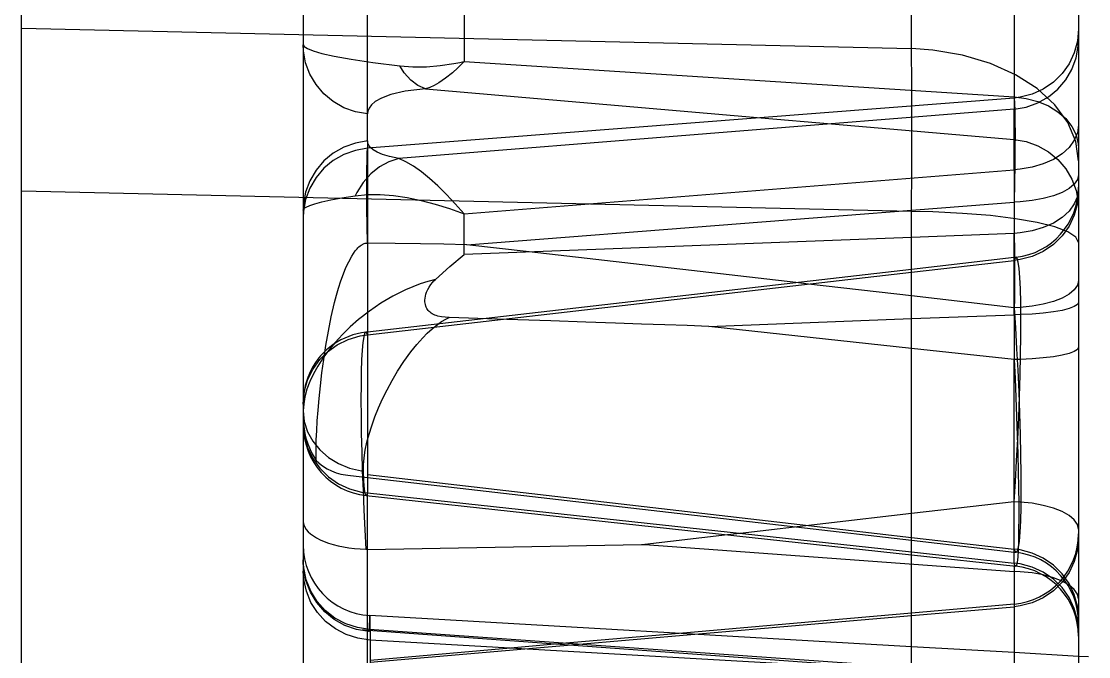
# Model space of a CAD drawing. Header units: millimetres. Extents: x 632 to 3922, y 1402 to 2001.
# Drawn here: x 3703.284 to 3706.325, y 1838.842 to 1840.651 of the extents above; entities that cross this region are included whole.
import ezdxf
from ezdxf.lldxf.tags import DXFTag

# ---------------------------------------------------------------- set-up
doc = ezdxf.new("R2010")
doc.units = ezdxf.units.MM
doc.layers.add('7', color=7, linetype='Continuous')
doc.layers.add('H1', color=2, linetype='HIDDEN')
tags = doc.linetypes.add('HIDDEN', pattern=[0.375, 0.25, -0.125]).pattern_tags.tags
tags[6:7] = [DXFTag(74, 4), DXFTag(75, 0), DXFTag(340, '0'), DXFTag(46, 1.0), DXFTag(50, 0.0), DXFTag(44, 0.0), DXFTag(45, 0.0)]
tags[4:5] = [DXFTag(74, 4), DXFTag(75, 0), DXFTag(340, '0'), DXFTag(46, 1.0), DXFTag(50, 0.0), DXFTag(44, 0.0), DXFTag(45, 0.0)]

msp = doc.modelspace()

# ---------------------------------------------------------------- linework, layer by layer
at = {"layer": '7'}
msp.add_line((3703.2843, 1834.4764), (3703.2843, 1846.819), dxfattribs=at)
at = {"layer": 'H1'}
for p, q in [((3705.8206, 1840.5739), (3705.8206, 1845.3481)), ((3706.2963, 1845.0281), (3706.2963, 1840.2538)), ((3704.0875, 1841.8847), (3704.0875, 1840.1142)), ((3704.2708, 1840.311), (3704.2708, 1841.8456)), ((3706.113, 1841.6075), (3706.113, 1840.4015)), ((3704.5457, 1840.9184), (3704.5457, 1840.5372)), ((3703.2843, 1840.6318), (3705.8206, 1840.5739)), ((3704.5457, 1840.5372), (3706.113, 1840.4367)), ((3704.4357, 1840.4593), (3705.392, 1840.377)), ((3706.113, 1840.4329), (3704.2708, 1840.29)), ((3706.113, 1840.4015), (3704.3597, 1840.2606)), ((3706.113, 1840.2288), (3706.113, 1840.4015)), ((3705.392, 1840.377), (3705.5926, 1840.3597)), ((3705.5926, 1840.3597), (3706.113, 1840.3149)), ((3704.2708, 1840.311), (3704.2708, 1839.3087)), ((3704.5457, 1840.1029), (3706.113, 1840.2288)), ((3706.113, 1840.2288), (3706.113, 1840.0475)), ((3705.8206, 1840.1098), (3703.2843, 1840.1677)), ((3704.0875, 1840.1142), (3704.0875, 1839.5419)), ((3704.5531, 1840.0153), (3706.113, 1840.1364)), ((3705.8206, 1837.8362), (3705.8206, 1840.1098)), ((3704.5457, 1839.9878), (3704.5457, 1840.1029)), ((3705.8206, 1840.0363), (3704.5457, 1839.9878)), ((3706.113, 1840.0475), (3705.8206, 1840.0363)), ((3706.113, 1839.816), (3706.113, 1840.0475)), ((3706.2963, 1840.0218), (3706.2963, 1837.7482)), ((3704.7309, 1839.9948), (3704.5531, 1840.0153)), ((3705.491, 1839.9073), (3704.7309, 1839.9948)), ((3706.113, 1839.9789), (3705.8206, 1839.9452)), ((3705.8206, 1839.9369), (3706.113, 1839.9706)), ((3706.1185, 1839.9795), (3706.113, 1839.9789)), ((3705.8206, 1839.9452), (3704.2708, 1839.7667)), ((3704.2708, 1839.7584), (3705.8206, 1839.9369)), ((3705.5271, 1839.9031), (3705.491, 1839.9073)), ((3705.8206, 1839.8693), (3705.5271, 1839.9031)), ((3706.113, 1839.8356), (3705.8206, 1839.8693)), ((3705.243, 1839.7828), (3705.8206, 1839.8048)), ((3705.8206, 1839.8048), (3706.113, 1839.816)), ((3706.113, 1839.816), (3706.113, 1839.6883)), ((3705.8206, 1839.7201), (3705.243, 1839.7828)), ((3704.2708, 1839.7667), (3704.2653, 1839.7661)), ((3706.113, 1839.6883), (3705.8206, 1839.7201)), ((3706.113, 1839.1085), (3706.113, 1839.6883)), ((3704.0875, 1839.5015), (3704.0875, 1837.8083)), ((3704.2148, 1839.3586), (3704.2708, 1839.3521)), ((3704.2708, 1839.3605), (3705.5271, 1839.2157)), ((3704.2708, 1839.3521), (3705.491, 1839.2116)), ((3704.2666, 1839.301), (3705.8206, 1839.1321)), ((3704.2708, 1839.3087), (3705.8206, 1839.1403)), ((3704.2708, 1839.3005), (3704.2708, 1839.3087)), ((3704.2708, 1838.0051), (3704.2708, 1839.3005)), ((3706.113, 1839.2832), (3705.8206, 1839.2495)), ((3705.8206, 1839.2495), (3705.3327, 1839.1933)), ((3705.491, 1839.2116), (3705.8206, 1839.1736)), ((3705.5271, 1839.2157), (3705.8206, 1839.1819)), ((3705.2959, 1839.1891), (3705.0611, 1839.162)), ((3705.3327, 1839.1933), (3705.2959, 1839.1891)), ((3705.8206, 1839.1819), (3706.113, 1839.1482)), ((3705.8206, 1839.1736), (3706.113, 1839.1399)), ((3705.8206, 1839.1403), (3706.113, 1839.1085)), ((3706.113, 1839.1399), (3706.1185, 1839.1393)), ((3705.8206, 1839.1321), (3706.1172, 1839.0998)), ((3706.113, 1839.1085), (3706.113, 1839.1003)), ((3706.113, 1839.1003), (3706.113, 1838.1636)), ((3706.113, 1838.992), (3705.8206, 1838.9664)), ((3705.8206, 1838.959), (3706.113, 1838.9841)), ((3705.8206, 1838.8703), (3704.2768, 1838.9592)), ((3705.8206, 1838.9664), (3705.158, 1838.9085)), ((3705.2035, 1838.9059), (3705.8206, 1838.959)), ((3705.158, 1838.9085), (3704.8139, 1838.8784)), ((3704.8519, 1838.8756), (3705.2035, 1838.9059)), ((3704.2778, 1838.8895), (3704.2778, 1838.0516)), ((3705.8206, 1838.8007), (3704.2778, 1838.8895)), ((3704.6781, 1838.8665), (3704.2778, 1838.8315)), ((3704.2778, 1838.8262), (3704.7189, 1838.8642)), ((3704.8139, 1838.8784), (3704.6781, 1838.8665)), ((3704.7189, 1838.8642), (3704.8519, 1838.8756)), ((3706.113, 1838.8535), (3705.8206, 1838.8703)), ((3706.2963, 1838.843), (3706.113, 1838.8535)), ((3706.3251, 1838.8413), (3706.2963, 1838.843))]:
    msp.add_line(p, q, dxfattribs=at)
for points in [[(3706.2963, 1840.6297, 0), (3706.2932, 1840.5954, 0), (3706.2842, 1840.5621, 0), (3706.2694, 1840.5309, 0), (3706.2493, 1840.5027, 0), (3706.2246, 1840.4784, 0), (3706.1959, 1840.4586, 0), (3706.1642, 1840.4441, 0), (3706.1304, 1840.4352, 0), (3706.113, 1840.4329, 0)], [(3706.113, 1840.4015, 0), (3706.1475, 1840.4075, 0), (3706.1804, 1840.4193, 0), (3706.2107, 1840.4365, 0), (3706.2375, 1840.4586, 0), (3706.26, 1840.485, 0), (3706.2775, 1840.5148, 0), (3706.2894, 1840.5472, 0), (3706.2955, 1840.5811, 0), (3706.2963, 1840.5983, 0)], [(3704.2708, 1840.3878, 0), (3704.2363, 1840.3938, 0), (3704.2034, 1840.4056, 0), (3704.1731, 1840.4228, 0), (3704.1463, 1840.4449, 0), (3704.1238, 1840.4713, 0), (3704.1063, 1840.5011, 0), (3704.0943, 1840.5335, 0), (3704.0883, 1840.5674, 0), (3704.0875, 1840.5846, 0)], [(3704.0875, 1840.5846, 0), (3704.0904, 1840.5794, 0), (3704.0995, 1840.5737, 0), (3704.1158, 1840.5673, 0), (3704.1406, 1840.5602, 0), (3704.1759, 1840.5523, 0), (3704.2237, 1840.5436, 0), (3704.2857, 1840.5343, 0), (3704.3624, 1840.5248, 0)], [(3706.2963, 1840.2538, 0), (3706.2887, 1840.3095, 0), (3706.266, 1840.3635, 0), (3706.229, 1840.4141, 0), (3706.1788, 1840.4599, 0), (3706.117, 1840.4994, 0), (3706.0453, 1840.5314, 0), (3705.966, 1840.555, 0), (3705.8815, 1840.5695, 0), (3705.8206, 1840.5739, 0)], [(3705.8206, 1840.1098, 0), (3705.8212, 1840.2353, 0), (3705.8215, 1840.3558, 0), (3705.8212, 1840.4693, 0), (3705.8206, 1840.5739, 0)], [(3704.3624, 1840.5248, 0), (3704.3999, 1840.5221, 0), (3704.4385, 1840.5224, 0), (3704.4777, 1840.5256, 0), (3704.5168, 1840.5314, 0), (3704.5332, 1840.5345, 0), (3704.5416, 1840.5363, 0), (3704.5457, 1840.5372, 0)], [(3704.5457, 1840.5372, 0), (3704.5438, 1840.5351, 0), (3704.5281, 1840.5193, 0), (3704.5126, 1840.5051, 0), (3704.493, 1840.4892, 0), (3704.4738, 1840.4762, 0), (3704.4608, 1840.469, 0), (3704.4481, 1840.4633, 0), (3704.4357, 1840.4593, 0)], [(3704.4357, 1840.4593, 0), (3704.4143, 1840.469, 0), (3704.3939, 1840.4844, 0), (3704.3754, 1840.5051, 0), (3704.3624, 1840.5248, 0)], [(3704.4357, 1840.4593, 0), (3704.3777, 1840.4528, 0), (3704.337, 1840.4434, 0), (3704.31, 1840.4331, 0), (3704.2927, 1840.423, 0), (3704.2818, 1840.4135, 0), (3704.2752, 1840.4045, 0), (3704.2718, 1840.396, 0), (3704.2708, 1840.3878, 0)], [(3706.113, 1840.4367, 0), (3706.1475, 1840.4322, 0), (3706.1804, 1840.4235, 0), (3706.2107, 1840.4106, 0), (3706.2375, 1840.3941, 0), (3706.26, 1840.3745, 0), (3706.2775, 1840.3522, 0), (3706.2894, 1840.3281, 0), (3706.2955, 1840.3029, 0), (3706.2963, 1840.29, 0)], [(3706.113, 1840.4329, 0), (3706.114, 1840.4182, 0), (3706.1147, 1840.3962, 0), (3706.1152, 1840.3672, 0), (3706.1153, 1840.3316, 0), (3706.1152, 1840.29, 0), (3706.1147, 1840.2431, 0), (3706.114, 1840.1916, 0), (3706.113, 1840.1364, 0)], [(3706.113, 1840.4015, 0), (3706.1138, 1840.3785, 0), (3706.1141, 1840.3413, 0), (3706.1138, 1840.2908, 0), (3706.113, 1840.2288, 0)], [(3706.2963, 1840.3565, 0), (3706.2932, 1840.3343, 0), (3706.2842, 1840.3127, 0), (3706.2694, 1840.2924, 0), (3706.2493, 1840.2741, 0), (3706.2246, 1840.2583, 0), (3706.1959, 1840.2455, 0), (3706.1642, 1840.2361, 0), (3706.1304, 1840.2303, 0), (3706.113, 1840.2288, 0)], [(3704.2708, 1840.311, 0), (3704.2363, 1840.305, 0), (3704.2034, 1840.2932, 0), (3704.1731, 1840.276, 0), (3704.1463, 1840.2539, 0), (3704.1238, 1840.2275, 0), (3704.1063, 1840.1977, 0), (3704.0943, 1840.1653, 0), (3704.0883, 1840.1314, 0), (3704.0875, 1840.1142, 0)], [(3704.3597, 1840.2606, 0), (3704.3333, 1840.2662, 0), (3704.3131, 1840.2724, 0), (3704.298, 1840.2789, 0), (3704.2871, 1840.2854, 0), (3704.2795, 1840.2919, 0), (3704.2745, 1840.2983, 0), (3704.2717, 1840.3046, 0), (3704.2708, 1840.311, 0)], [(3706.113, 1840.3149, 0), (3706.1475, 1840.3089, 0), (3706.1804, 1840.2972, 0), (3706.2107, 1840.2799, 0), (3706.2375, 1840.2578, 0), (3706.26, 1840.2314, 0), (3706.2775, 1840.2016, 0), (3706.2894, 1840.1693, 0), (3706.2955, 1840.1353, 0), (3706.2963, 1840.1181, 0)], [(3704.2708, 1840.29, 0), (3704.2363, 1840.284, 0), (3704.2034, 1840.2722, 0), (3704.1731, 1840.255, 0), (3704.1463, 1840.2329, 0), (3704.1238, 1840.2065, 0), (3704.1063, 1840.1767, 0), (3704.0943, 1840.1443, 0), (3704.0883, 1840.1104, 0), (3704.0875, 1840.0932, 0)], [(3704.2703, 1840.0201, 0), (3704.2694, 1840.0705, 0), (3704.2688, 1840.1173, 0), (3704.2685, 1840.1597, 0), (3704.2684, 1840.1973, 0), (3704.2686, 1840.2295, 0), (3704.2691, 1840.2559, 0), (3704.2698, 1840.2762, 0), (3704.2708, 1840.29, 0)], [(3704.3597, 1840.2606, 0), (3704.3314, 1840.2516, 0), (3704.3046, 1840.2369, 0), (3704.2799, 1840.2169, 0), (3704.2582, 1840.1923, 0), (3704.2401, 1840.1637, 0), (3704.2356, 1840.1548, 0)], [(3704.5457, 1840.1029, 0), (3704.5205, 1840.1318, 0), (3704.4956, 1840.1584, 0), (3704.4711, 1840.1826, 0), (3704.4472, 1840.2043, 0), (3704.4239, 1840.2232, 0), (3704.4014, 1840.2391, 0), (3704.3799, 1840.2517, 0), (3704.3597, 1840.2606, 0)], [(3706.2963, 1840.2538, 0), (3706.2963, 1840.2015, 0), (3706.2963, 1840.1448, 0), (3706.2963, 1840.0846, 0), (3706.2963, 1840.0218, 0)], [(3706.2963, 1840.2145, 0), (3706.2932, 1840.2009, 0), (3706.2842, 1840.1877, 0), (3706.2694, 1840.1753, 0), (3706.2493, 1840.1641, 0), (3706.2246, 1840.1544, 0), (3706.1959, 1840.1466, 0), (3706.1642, 1840.1408, 0), (3706.1304, 1840.1372, 0), (3706.113, 1840.1364, 0)], [(3706.2963, 1840.1752, 0), (3706.2932, 1840.1529, 0), (3706.2842, 1840.1313, 0), (3706.2694, 1840.1111, 0), (3706.2493, 1840.0928, 0), (3706.2246, 1840.077, 0), (3706.1959, 1840.0641, 0), (3706.1642, 1840.0547, 0), (3706.1304, 1840.0489, 0), (3706.113, 1840.0475, 0)], [(3704.0875, 1840.1142, 0), (3704.0895, 1840.1182, 0), (3704.0955, 1840.1225, 0), (3704.1058, 1840.1271, 0), (3704.1208, 1840.1321, 0), (3704.1408, 1840.1373, 0), (3704.1663, 1840.1429, 0), (3704.1978, 1840.1487, 0), (3704.2356, 1840.1548, 0)], [(3704.2356, 1840.1548, 0), (3704.2703, 1840.1581, 0), (3704.3067, 1840.1583, 0), (3704.3445, 1840.1555, 0), (3704.3834, 1840.1499, 0), (3704.4231, 1840.1417, 0), (3704.4635, 1840.131, 0), (3704.5044, 1840.1181, 0), (3704.5457, 1840.1029, 0)], [(3706.2963, 1840.1674, 0), (3706.2932, 1840.1331, 0), (3706.2842, 1840.0998, 0), (3706.2694, 1840.0686, 0), (3706.2493, 1840.0404, 0), (3706.2246, 1840.0161, 0), (3706.1959, 1839.9963, 0), (3706.1642, 1839.9818, 0), (3706.1304, 1839.9728, 0), (3706.113, 1839.9706, 0)], [(3706.2963, 1840.0218, 0), (3706.2887, 1840.0371, 0), (3706.266, 1840.0519, 0), (3706.229, 1840.0659, 0), (3706.1788, 1840.0785, 0), (3706.117, 1840.0893, 0), (3706.0453, 1840.0981, 0), (3705.966, 1840.1046, 0), (3705.8815, 1840.1086, 0), (3705.8206, 1840.1098, 0)], [(3704.1246, 1839.4006, 0), (3704.1241, 1839.4168, 0), (3704.1241, 1839.4364, 0), (3704.1247, 1839.4594, 0), (3704.1259, 1839.4856, 0), (3704.1275, 1839.5136, 0), (3704.1298, 1839.5442, 0), (3704.1328, 1839.5778, 0), (3704.1364, 1839.6137, 0), (3704.1407, 1839.65, 0), (3704.1458, 1839.6881, 0), (3704.152, 1839.7282, 0), (3704.1592, 1839.7695, 0), (3704.1673, 1839.8097, 0), (3704.1768, 1839.8504, 0), (3704.1823, 1839.8712, 0), (3704.1883, 1839.8918, 0), (3704.1949, 1839.9125, 0), (3704.2022, 1839.9328, 0), (3704.2091, 1839.95, 0), (3704.2169, 1839.9668, 0), (3704.2255, 1839.9827, 0), (3704.2304, 1839.9904, 0), (3704.2358, 1839.9978, 0), (3704.2407, 1840.0038, 0), (3704.2434, 1840.0066, 0), (3704.2462, 1840.0093, 0), (3704.25, 1840.0124, 0), (3704.252, 1840.0139, 0), (3704.254, 1840.0152, 0), (3704.2558, 1840.0162, 0), (3704.2576, 1840.0171, 0), (3704.2594, 1840.018, 0), (3704.2614, 1840.0187, 0), (3704.2635, 1840.0193, 0), (3704.2651, 1840.0197, 0), (3704.2668, 1840.0199, 0), (3704.2679, 1840.02, 0), (3704.2691, 1840.0201, 0), (3704.2703, 1840.0201, 0)], [(3704.5531, 1840.0153, 0), (3704.4883, 1840.0165, 0), (3704.4213, 1840.0176, 0), (3704.3497, 1840.0188, 0), (3704.2703, 1840.0201, 0)], [(3706.113, 1840.0475, 0), (3706.1134, 1839.9953, 0), (3706.1136, 1839.9387, 0), (3706.1134, 1839.8786, 0), (3706.113, 1839.816, 0)], [(3704.4639, 1839.9166, 0), (3704.5048, 1839.9534, 0), (3704.5457, 1839.9878, 0)], [(3706.1185, 1839.9795, 0), (3706.1158, 1839.9771, 0), (3706.113, 1839.9706, 0)], [(3706.113, 1839.2832, 0), (3706.1167, 1839.3405, 0), (3706.12, 1839.4, 0), (3706.1231, 1839.4611, 0), (3706.1258, 1839.5228, 0), (3706.128, 1839.5841, 0), (3706.1298, 1839.6441, 0), (3706.131, 1839.7018, 0), (3706.1317, 1839.7561, 0), (3706.1319, 1839.8061, 0), (3706.1315, 1839.851, 0), (3706.1305, 1839.8898, 0), (3706.129, 1839.9222, 0), (3706.127, 1839.9475, 0), (3706.1246, 1839.9656, 0), (3706.1217, 1839.9763, 0), (3706.1185, 1839.9795, 0)], [(3704.4639, 1839.9166, 0), (3704.4421, 1839.9106, 0), (3704.4206, 1839.9035, 0), (3704.3995, 1839.8955, 0), (3704.3787, 1839.8865, 0), (3704.3431, 1839.8687, 0), (3704.3089, 1839.8485, 0), (3704.276, 1839.8261, 0), (3704.245, 1839.802, 0), (3704.2212, 1839.7812, 0), (3704.1989, 1839.7596, 0), (3704.1781, 1839.7371, 0), (3704.1591, 1839.7141, 0), (3704.143, 1839.6921, 0), (3704.1286, 1839.6698, 0), (3704.1163, 1839.6476, 0), (3704.106, 1839.6253, 0), (3704.098, 1839.6038, 0), (3704.0922, 1839.5825, 0), (3704.0887, 1839.5619, 0), (3704.0875, 1839.5419, 0)], [(3704.5028, 1839.8083, 0), (3704.492, 1839.8088, 0), (3704.4813, 1839.81, 0), (3704.4709, 1839.8122, 0), (3704.4666, 1839.8134, 0), (3704.4625, 1839.8149, 0), (3704.4584, 1839.8167, 0), (3704.4546, 1839.8188, 0), (3704.4515, 1839.8208, 0), (3704.4486, 1839.823, 0), (3704.4459, 1839.8255, 0), (3704.4435, 1839.8281, 0), (3704.4413, 1839.831, 0), (3704.4394, 1839.834, 0), (3704.4378, 1839.8372, 0), (3704.4365, 1839.8405, 0), (3704.4353, 1839.8446, 0), (3704.4345, 1839.8487, 0), (3704.4341, 1839.853, 0), (3704.434, 1839.8572, 0), (3704.4344, 1839.863, 0), (3704.4353, 1839.8689, 0), (3704.4368, 1839.8746, 0), (3704.4387, 1839.8802, 0), (3704.442, 1839.8876, 0), (3704.4459, 1839.8948, 0), (3704.4506, 1839.9016, 0), (3704.4557, 1839.9081, 0), (3704.4597, 1839.9124, 0), (3704.4639, 1839.9166, 0)], [(3706.2963, 1839.9138, 0), (3706.2932, 1839.9001, 0), (3706.2842, 1839.8869, 0), (3706.2694, 1839.8745, 0), (3706.2493, 1839.8633, 0), (3706.2246, 1839.8537, 0), (3706.1959, 1839.8458, 0), (3706.1642, 1839.84, 0), (3706.1304, 1839.8365, 0), (3706.113, 1839.8356, 0)], [(3706.2963, 1839.8511, 0), (3706.2932, 1839.845, 0), (3706.2842, 1839.8391, 0), (3706.2694, 1839.8335, 0), (3706.2493, 1839.8284, 0), (3706.2246, 1839.8241, 0), (3706.1959, 1839.8206, 0), (3706.1642, 1839.818, 0), (3706.1304, 1839.8164, 0), (3706.113, 1839.816, 0)], [(3706.113, 1839.8356, 0), (3706.1167, 1839.7783, 0), (3706.12, 1839.7188, 0), (3706.1231, 1839.6577, 0), (3706.1258, 1839.5961, 0), (3706.128, 1839.5347, 0), (3706.1298, 1839.4747, 0), (3706.131, 1839.417, 0), (3706.1317, 1839.3627, 0), (3706.1319, 1839.3127, 0), (3706.1315, 1839.2679, 0), (3706.1305, 1839.229, 0), (3706.129, 1839.1967, 0), (3706.127, 1839.1713, 0), (3706.1246, 1839.1532, 0), (3706.1217, 1839.1426, 0), (3706.1185, 1839.1393, 0)], [(3704.2588, 1839.3707, 0), (3704.259, 1839.3886, 0), (3704.2607, 1839.4083, 0), (3704.264, 1839.4299, 0), (3704.2689, 1839.4531, 0), (3704.275, 1839.476, 0), (3704.2825, 1839.4999, 0), (3704.2914, 1839.5249, 0), (3704.3019, 1839.5508, 0), (3704.3134, 1839.5764, 0), (3704.3262, 1839.6024, 0), (3704.3405, 1839.6287, 0), (3704.3562, 1839.6552, 0), (3704.3744, 1839.6831, 0), (3704.3943, 1839.7105, 0), (3704.4107, 1839.7308, 0), (3704.4282, 1839.7504, 0), (3704.4406, 1839.763, 0), (3704.4547, 1839.7759, 0), (3704.4696, 1839.7878, 0), (3704.4816, 1839.7962, 0), (3704.494, 1839.8037, 0), (3704.5028, 1839.8083, 0)], [(3705.243, 1839.7828, 0), (3705.1815, 1839.785, 0), (3705.1181, 1839.7872, 0), (3705.0508, 1839.7895, 0), (3704.9768, 1839.7921, 0), (3704.8925, 1839.795, 0), (3704.7925, 1839.7984, 0), (3704.6678, 1839.8027, 0), (3704.5028, 1839.8083, 0)], [(3704.1562, 1839.7103, 0), (3704.1844, 1839.7306, 0), (3704.2158, 1839.7458, 0), (3704.2495, 1839.7554, 0), (3704.2708, 1839.7584, 0)], [(3704.2653, 1839.7661, 0), (3704.2623, 1839.7626, 0), (3704.2596, 1839.7528, 0), (3704.2573, 1839.7369, 0), (3704.2553, 1839.715, 0), (3704.2538, 1839.6874, 0), (3704.2527, 1839.6544, 0), (3704.2521, 1839.6164, 0), (3704.2519, 1839.574, 0), (3704.2522, 1839.5276, 0), (3704.2529, 1839.4779, 0), (3704.2541, 1839.4255, 0), (3704.2557, 1839.3712, 0), (3704.2577, 1839.3155, 0), (3704.2601, 1839.2592, 0), (3704.2628, 1839.2031, 0), (3704.2659, 1839.1478, 0)], [(3704.2708, 1839.7584, 0), (3704.268, 1839.7643, 0), (3704.2653, 1839.7661, 0)], [(3706.2963, 1839.7234, 0), (3706.2932, 1839.7173, 0), (3706.2842, 1839.7114, 0), (3706.2694, 1839.7058, 0), (3706.2493, 1839.7008, 0), (3706.2246, 1839.6964, 0), (3706.1959, 1839.6929, 0), (3706.1642, 1839.6903, 0), (3706.1304, 1839.6887, 0), (3706.113, 1839.6883, 0)], [(3704.0875, 1839.5616, 0), (3704.0905, 1839.5959, 0), (3704.0996, 1839.6291, 0), (3704.1144, 1839.6604, 0), (3704.1345, 1839.6886, 0), (3704.1562, 1839.7103, 0)], [(3706.113, 1839.6883, 0), (3706.1155, 1839.6346, 0), (3706.1179, 1839.5802, 0), (3706.12, 1839.526, 0), (3706.1218, 1839.4724, 0), (3706.1233, 1839.4202, 0), (3706.1245, 1839.3701, 0), (3706.1253, 1839.3226, 0), (3706.1258, 1839.2784, 0), (3706.1259, 1839.2381, 0), (3706.1257, 1839.2023, 0), (3706.1251, 1839.1713, 0), (3706.1241, 1839.1456, 0), (3706.1229, 1839.1255, 0), (3706.1213, 1839.1111, 0), (3706.1194, 1839.1025, 0), (3706.1172, 1839.0998, 0)], [(3704.0875, 1839.5419, 0), (3704.0905, 1839.5119, 0), (3704.0996, 1839.4827, 0), (3704.1144, 1839.4554, 0), (3704.1345, 1839.4307, 0), (3704.1592, 1839.4093, 0), (3704.1879, 1839.392, 0), (3704.2196, 1839.3793, 0), (3704.2534, 1839.3715, 0), (3704.2588, 1839.3707, 0)], [(3704.0875, 1839.5419, 0), (3704.0875, 1839.5269, 0), (3704.0875, 1839.5152, 0), (3704.0875, 1839.5068, 0), (3704.0875, 1839.502, 0)], [(3704.0875, 1839.5209, 0), (3704.0875, 1839.5172, 0), (3704.0881, 1839.5041, 0), (3704.0896, 1839.491, 0), (3704.0918, 1839.4779, 0), (3704.0949, 1839.4648, 0), (3704.1001, 1839.4482, 0), (3704.1068, 1839.4319, 0), (3704.1128, 1839.4199, 0), (3704.1184, 1839.4101, 0), (3704.1246, 1839.4006, 0)], [(3704.0875, 1839.5055, 0), (3704.0905, 1839.4712, 0), (3704.0996, 1839.438, 0), (3704.1144, 1839.4068, 0), (3704.1345, 1839.3785, 0), (3704.1592, 1839.3542, 0), (3704.1879, 1839.3345, 0), (3704.2196, 1839.3199, 0), (3704.2534, 1839.311, 0), (3704.2708, 1839.3087, 0)], [(3704.0875, 1839.502, 0), (3704.0875, 1839.5015, 0)], [(3704.1246, 1839.4006, 0), (3704.1393, 1839.3877, 0), (3704.1557, 1839.3771, 0), (3704.1679, 1839.371, 0), (3704.1808, 1839.3661, 0), (3704.1942, 1839.3622, 0), (3704.2081, 1839.3595, 0), (3704.2147, 1839.3586, 0)], [(3704.2666, 1839.301, 0), (3704.264, 1839.3056, 0), (3704.2618, 1839.319, 0), (3704.26, 1839.3408, 0), (3704.2588, 1839.3707, 0)], [(3704.2708, 1839.3087, 0), (3704.2686, 1839.3028, 0), (3704.2666, 1839.301, 0)], [(3706.2963, 1839.2051, 0), (3706.2932, 1839.2187, 0), (3706.2842, 1839.2319, 0), (3706.2694, 1839.2443, 0), (3706.2493, 1839.2555, 0), (3706.2246, 1839.2652, 0), (3706.1959, 1839.273, 0), (3706.1642, 1839.2788, 0), (3706.1304, 1839.2823, 0), (3706.113, 1839.2832, 0)], [(3704.0875, 1839.2276, 0), (3704.0875, 1839.226, 0), (3704.088, 1839.2216, 0), (3704.0891, 1839.2173, 0), (3704.0919, 1839.2107, 0), (3704.0961, 1839.2041, 0), (3704.1016, 1839.1978, 0), (3704.1084, 1839.1917, 0), (3704.1164, 1839.1859, 0), (3704.1256, 1839.1803, 0), (3704.1359, 1839.1751, 0), (3704.1473, 1839.1702, 0), (3704.1596, 1839.1658, 0), (3704.1729, 1839.1617, 0), (3704.187, 1839.1582, 0), (3704.2017, 1839.1551, 0), (3704.2171, 1839.1525, 0), (3704.233, 1839.1504, 0), (3704.2494, 1839.1488, 0), (3704.2659, 1839.1478, 0)], [(3706.2963, 1839.1809, 0), (3706.2932, 1839.1466, 0), (3706.2842, 1839.1134, 0), (3706.2694, 1839.0822, 0), (3706.2493, 1839.054, 0), (3706.2246, 1839.0296, 0), (3706.1959, 1839.0099, 0), (3706.1642, 1838.9953, 0), (3706.1304, 1838.9864, 0), (3706.113, 1838.9841, 0)], [(3704.2659, 1839.1478, 0), (3704.2697, 1839.1477, 0)], [(3704.2697, 1839.1477, 0), (3705.0511, 1839.1618, 0), (3705.0611, 1839.162, 0)], [(3705.0611, 1839.162, 0), (3706.113, 1839.085, 0)], [(3706.1185, 1839.1393, 0), (3706.1158, 1839.1417, 0), (3706.113, 1839.1482, 0)], [(3706.2963, 1838.9515, 0), (3706.2932, 1838.9858, 0), (3706.2842, 1839.019, 0), (3706.2694, 1839.0502, 0), (3706.2493, 1839.0784, 0), (3706.2246, 1839.1028, 0), (3706.1959, 1839.1225, 0), (3706.1642, 1839.1371, 0), (3706.1304, 1839.146, 0), (3706.113, 1839.1482, 0)], [(3704.2763, 1838.9197, 0), (3704.2417, 1838.9248, 0), (3704.2085, 1838.9357, 0), (3704.1777, 1838.9522, 0), (3704.1503, 1838.9737, 0), (3704.127, 1838.9995, 0), (3704.1087, 1839.029, 0), (3704.0958, 1839.0611, 0), (3704.0888, 1839.095, 0), (3704.0875, 1839.1177, 0)], [(3704.0875, 1839.1139, 0), (3704.0875, 1839.114, 0)], [(3704.2741, 1838.9136, 0), (3704.2395, 1838.9191, 0), (3704.2064, 1838.9306, 0), (3704.1758, 1838.9476, 0), (3704.1487, 1838.9696, 0), (3704.1257, 1838.9961, 0), (3704.1077, 1839.0261, 0), (3704.0952, 1839.0588, 0), (3704.0886, 1839.0931, 0), (3704.0875, 1839.1139, 0)], [(3706.1172, 1839.0998, 0), (3706.1152, 1839.1021, 0), (3706.113, 1839.1085, 0)], [(3706.2963, 1838.9117, 0), (3706.2932, 1838.946, 0), (3706.2842, 1838.9793, 0), (3706.2694, 1839.0105, 0), (3706.2493, 1839.0387, 0), (3706.2246, 1839.0631, 0), (3706.1959, 1839.0828, 0), (3706.1642, 1839.0974, 0), (3706.1304, 1839.1063, 0), (3706.113, 1839.1085, 0)], [(3704.2778, 1838.8895, 0), (3704.2431, 1838.8943, 0), (3704.2098, 1838.9049, 0), (3704.1789, 1838.921, 0), (3704.1513, 1838.942, 0), (3704.1279, 1838.9675, 0), (3704.1094, 1838.9965, 0), (3704.0963, 1839.0283, 0), (3704.089, 1839.0617, 0), (3704.0875, 1839.0857, 0)], [(3706.2963, 1839.0068, 0), (3706.2932, 1839.0204, 0), (3706.2842, 1839.0336, 0), (3706.2694, 1839.046, 0), (3706.2493, 1839.0572, 0), (3706.2246, 1839.0669, 0), (3706.1959, 1839.0748, 0), (3706.1642, 1839.0805, 0), (3706.1304, 1839.0841, 0), (3706.113, 1839.085, 0)], [(3704.2763, 1838.9197, 0), (3704.2768, 1838.9592, 0)], [(3704.2768, 1838.9592, 0), (3704.2772, 1838.9417, 0), (3704.2778, 1838.8895, 0)], [(3704.2558, 1838.9192, 0), (3704.2725, 1838.918, 0)], [(3704.2725, 1838.918, 0), (3704.2729, 1838.916, 0), (3704.274, 1838.9137, 0), (3704.2741, 1838.9136, 0)], [(3704.2725, 1838.918, 0), (3706.082, 1838.7858, 0)], [(3704.2741, 1838.9136, 0), (3704.2751, 1838.915, 0), (3704.2751, 1838.9149, 0)], [(3704.2751, 1838.9149, 0), (3704.2763, 1838.9197, 0)], [(3706.1075, 1838.7906, 0), (3704.2763, 1838.9197, 0)]]:
    msp.add_polyline3d(points, dxfattribs=at)
for centre, start, end in [((3706.0955, 1840.179), 276.5532, 0), ((3704.2883, 1839.5666), 96.5744, 125.0191), ((3704.2883, 1839.5666), 125.0191, 180), ((3704.2883, 1839.5006), 180, 263.7943), ((3706.0955, 1839.1921), 275, 0), ((3704.2883, 1839.1597), 180, 266.7312), ((3706.0955, 1838.9398), 0, 83.4468), ((3706.0955, 1838.9002), 0, 83.809)]:
    msp.add_arc(centre, 0.2008, start, end, dxfattribs=at)

doc.saveas('drawing.dxf')
